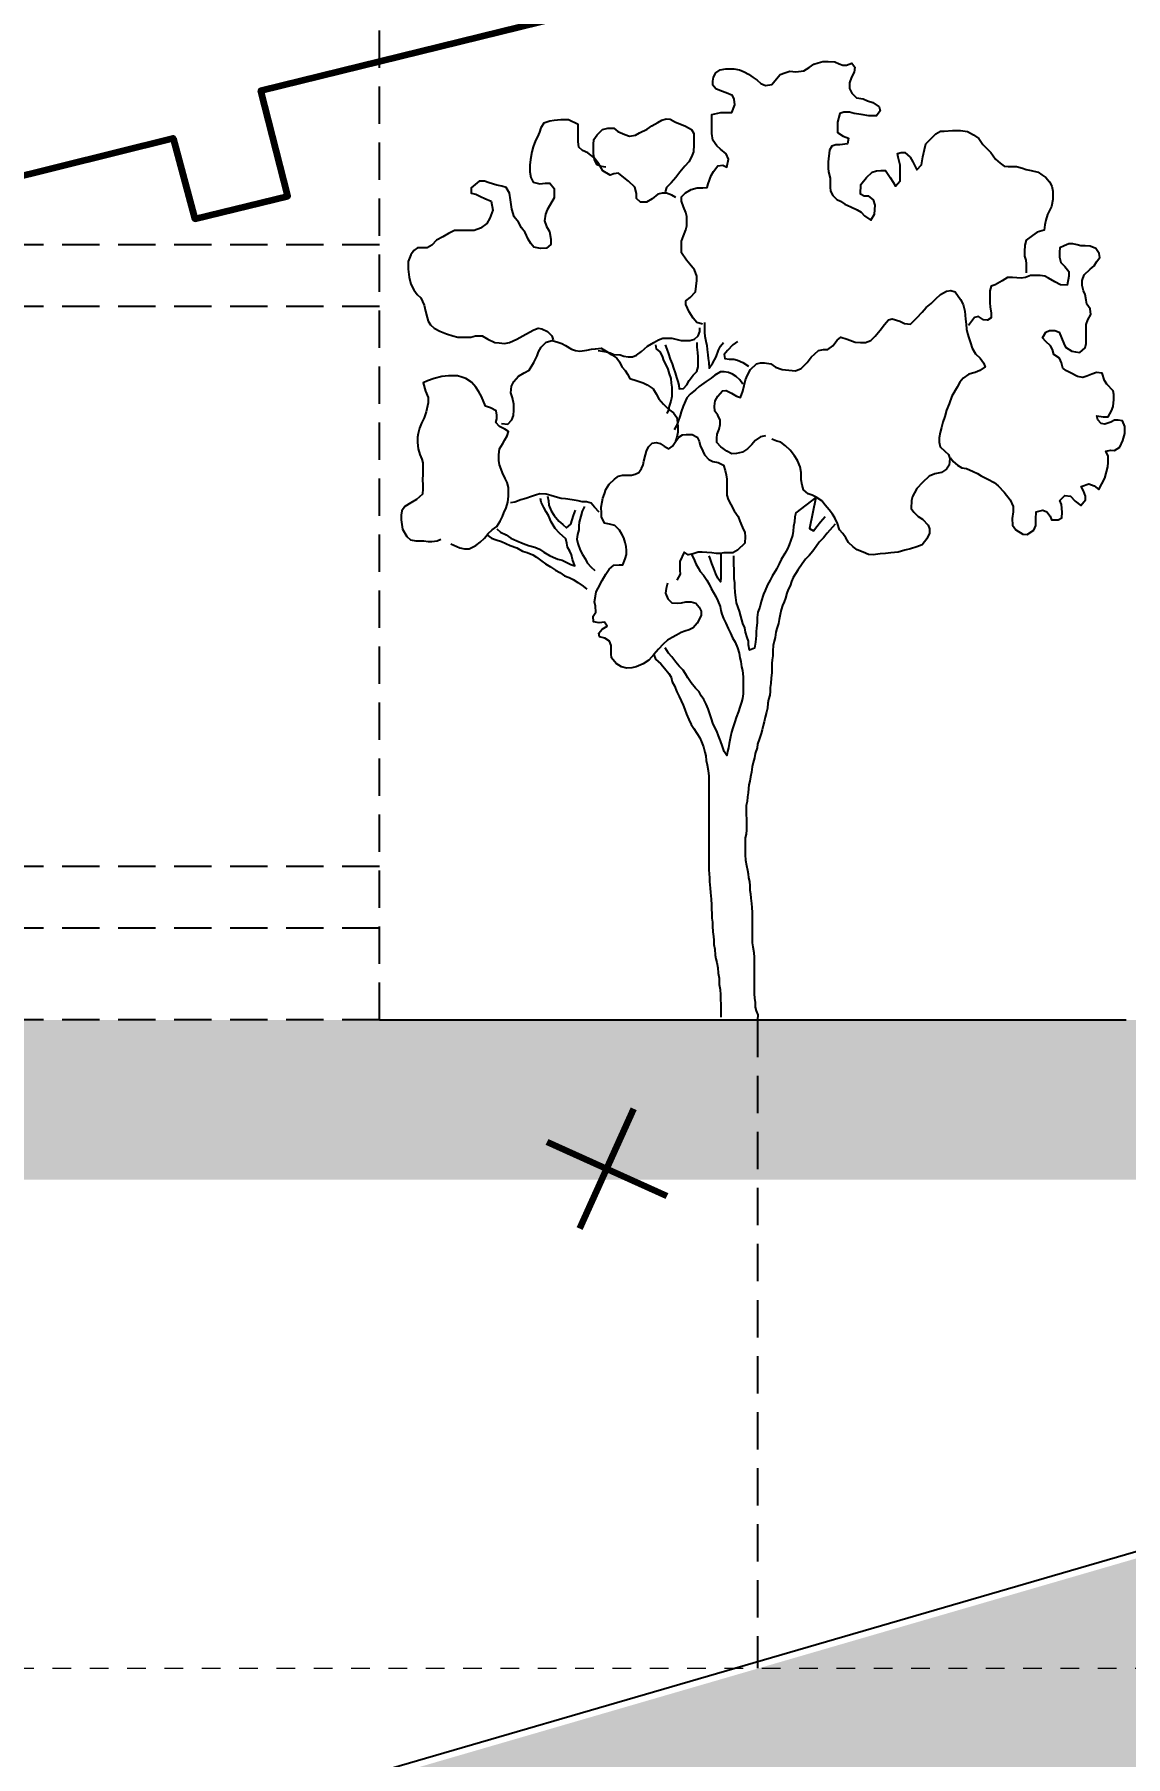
# Model space of a CAD drawing. Header units: metres. Extents: x -47 to 309, y -25 to 105.
# Drawn here: x 161.92 to 167.77, y 51.2 to 60.42 of the extents above; entities that cross this region are included whole.
import ezdxf

# ---------------------------------------------------------------- set-up
doc = ezdxf.new("R2010")
doc.units = ezdxf.units.M
doc.header["$PDMODE"] = 65
for name, pattern in [('AUSGEZOGEN', [0]), ('PUNKT2_S9', [0.001, 0, -0.001]), ('VERDECKT2_S2', [0.27, 0.2, -0.07])]:
    doc.linetypes.add(name, pattern=pattern)
for name, color, linetype, lineweight in [('XR$1$STANDARD_1', 7, 'AUSGEZOGEN', 25), ('XR$2$Allgemein01_1', 7, 'AUSGEZOGEN', 13), ('XR$2$STANDARD_1', 7, 'AUSGEZOGEN', 25), ('XR$2$Wand Holz tragend', 7, 'AUSGEZOGEN', 13)]:
    doc.layers.add(name, color=color, linetype=linetype, lineweight=lineweight)
doc.styles.add('ARIAL', font='arial.ttf')
doc.dimstyles.new('DIMSTYLE_3', dxfattribs={"dimtxt": 0.2, "dimasz": 0.3, "dimexe": 0, "dimexo": 1e-06, "dimgap": 0.1, "dimtad": 2, "dimdec": 1, "dimlfac": 100, "dimrnd": 0.5, "dimzin": 4, "dimdsep": 46, "dimtxsty": 'ARIAL', "dimblk1": 'ALL_ML_STRICH', "dimblk2": 'ALL_ML_STRICH', "dimsah": 1, "dimcen": 0, "dimse1": 1, "dimse2": 1, "dimclrd": 7, "dimclre": 7, "dimclrt": 7, "dimadec": 0, "dimazin": 0, "dimtfac": 1, "dimtdec": 0, "dimtix": 1, "dimtmove": 2, "dimatfit": 3, "dimfxl": 0, "dimtvp": 1.2, "dimtzin": 0, "dimlwd": 0, "dimlwe": 25, "dimarcsym": 0})
doc.dimstyles.new('DIMSTYLE_4', dxfattribs={"dimtxt": 0.2, "dimasz": 0.3, "dimexe": 0, "dimexo": 1e-06, "dimgap": 0.1, "dimtad": 0, "dimdec": 1, "dimlfac": 100, "dimrnd": 0.5, "dimzin": 4, "dimdsep": 46, "dimtxsty": 'ARIAL', "dimblk1": 'ALL_ML_STRICH', "dimblk2": 'ALL_ML_STRICH', "dimsah": 1, "dimcen": 0, "dimse1": 1, "dimse2": 1, "dimclrd": 7, "dimclre": 7, "dimclrt": 7, "dimadec": 0, "dimazin": 0, "dimtfac": 1, "dimtdec": 0, "dimtix": 1, "dimtmove": 2, "dimatfit": 3, "dimfxl": 0, "dimtvp": 1.2, "dimtzin": 0, "dimlwd": 0, "dimlwe": 25, "dimarcsym": 0})
doc.dimstyles.new('DIMSTYLE_5', dxfattribs={"dimtxt": 0.2, "dimasz": 0.3, "dimexe": 0, "dimexo": 1e-06, "dimgap": 0.1, "dimtad": 0, "dimrnd": 0.005, "dimzin": 4, "dimdsep": 46, "dimtxsty": 'ARIAL', "dimblk1": 'ALL_ML_STRICH', "dimblk2": 'ALL_ML_STRICH', "dimsah": 1, "dimcen": 0, "dimse1": 1, "dimse2": 1, "dimclrd": 7, "dimclre": 7, "dimclrt": 7, "dimadec": 0, "dimazin": 0, "dimtfac": 1, "dimtdec": 0, "dimtix": 1, "dimtmove": 2, "dimatfit": 3, "dimfxl": 0, "dimtzin": 0, "dimlwd": 0, "dimlwe": 25, "dimarcsym": 0})
doc.dimstyles.new('DIMSTYLE_6', dxfattribs={"dimtxt": 0.2, "dimasz": 0.3, "dimexe": 0, "dimexo": 1e-06, "dimgap": 0.1, "dimtad": 2, "dimdec": 1, "dimlfac": 100, "dimrnd": 0.5, "dimzin": 4, "dimdsep": 46, "dimtxsty": 'ARIAL', "dimblk1": 'ALL_ML_STRICH', "dimblk2": 'ALL_ML_STRICH', "dimsah": 1, "dimcen": 0, "dimse1": 1, "dimse2": 1, "dimclrd": 7, "dimclre": 7, "dimclrt": 7, "dimadec": 0, "dimazin": 0, "dimtfac": 1, "dimtdec": 0, "dimtix": 1, "dimtmove": 2, "dimatfit": 3, "dimfxl": 0, "dimtvp": 1.2, "dimtzin": 0, "dimlwd": 0, "dimlwe": 25, "dimarcsym": 0})
doc.dimstyles.new('DIMSTYLE_7', dxfattribs={"dimtxt": 0.2, "dimasz": 0.3, "dimexe": 0, "dimexo": 1e-06, "dimgap": 0.1, "dimtad": 0, "dimrnd": 0.005, "dimzin": 4, "dimdsep": 46, "dimtxsty": 'ARIAL', "dimblk1": 'ALL_ML_STRICH', "dimblk2": 'ALL_ML_STRICH', "dimsah": 1, "dimcen": 0, "dimse1": 1, "dimse2": 1, "dimclrd": 7, "dimclre": 7, "dimclrt": 7, "dimadec": 0, "dimazin": 0, "dimtfac": 1, "dimtdec": 0, "dimtix": 1, "dimtmove": 2, "dimatfit": 3, "dimfxl": 0, "dimtzin": 0, "dimlwd": 0, "dimlwe": 25, "dimarcsym": 0})

# ---------------------------------------------------------------- blocks, each defined once
blk = doc.blocks.new('ALL_ML_STRICH')
at = {"color": 0, "linetype": 'ByBlock', "lineweight": -2}
for p, q in [((0, -0.5), (0, 0.5)), ((-1, 0), (0.5, 0)), ((-0.3, -0.3), (0.3, 0.3))]:
    blk.add_line(p, q, dxfattribs=at)
blk = doc.blocks.new('*D17')
at = {"layer": 'DEFPOINTS', "color": 7, "linetype": 'AUSGEZOGEN', "lineweight": 25, "transparency": 33554687}
for p in [(163.7728, 55.6348), (172.7978, 55.1429), (174.8449, 55.1429)]:
    blk.add_point(p, dxfattribs=at)
at = {"layer": 'XR$2$STANDARD_1', "color": 7, "linetype": 'AUSGEZOGEN', "lineweight": -2, "transparency": 33554687}
blk.add_line((174.8449, 55.1429), (174.8449, 55.6348), dxfattribs=at)
at = {"layer": 'XR$2$STANDARD_1', "color": 7, "linetype": 'AUSGEZOGEN', "lineweight": 25, "transparency": 33554687, "xscale": 0.3, "yscale": 0.3, "zscale": 0.3}
for p, rotation in [((174.8449, 55.6348), 90), ((174.8449, 55.1429), 270)]:
    blk.add_blockref('ALL_ML_STRICH', p, dxfattribs=dict(at, rotation=rotation))
at = {"layer": 'XR$2$STANDARD_1', "color": 7, "linetype": 'AUSGEZOGEN', "lineweight": 25, "transparency": 33554687, "insert": (174.4915, 55.3811), "char_height": 0.2, "width": 0.666667, "attachment_point": 5, "rotation": 90, "style": 'ARIAL'}
blk.add_mtext('\\W0.83;\\A1;{\\A1;{49\\H0.132000;\\S^ ;}}', dxfattribs=at)
blk = doc.blocks.new('*D18')
at = {"layer": 'DEFPOINTS', "color": 7, "linetype": 'AUSGEZOGEN', "lineweight": 25, "transparency": 33554687}
for p in [(163.7728, 55.9648), (163.7728, 55.6348), (174.8449, 55.6348)]:
    blk.add_point(p, dxfattribs=at)
at = {"layer": 'XR$2$STANDARD_1', "color": 7, "linetype": 'AUSGEZOGEN', "lineweight": -2, "transparency": 33554687}
blk.add_line((174.8449, 55.6348), (174.8449, 55.9648), dxfattribs=at)
at = {"layer": 'XR$2$STANDARD_1', "color": 7, "linetype": 'AUSGEZOGEN', "lineweight": 25, "transparency": 33554687, "xscale": 0.3, "yscale": 0.3, "zscale": 0.3}
for p, rotation in [((174.8449, 55.9648), 90), ((174.8449, 55.6348), 270)]:
    blk.add_blockref('ALL_ML_STRICH', p, dxfattribs=dict(at, rotation=rotation))
at = {"layer": 'XR$2$STANDARD_1', "color": 7, "linetype": 'AUSGEZOGEN', "lineweight": 25, "transparency": 33554687, "insert": (175.1993, 55.7923), "char_height": 0.2, "width": 0.666667, "attachment_point": 5, "rotation": 90, "style": 'ARIAL'}
blk.add_mtext('\\W0.83;\\A1;{\\A1;{33\\H0.132000;\\S^ ;}}', dxfattribs=at)
blk = doc.blocks.new('*D19')
at = {"layer": 'DEFPOINTS', "color": 7, "linetype": 'AUSGEZOGEN', "lineweight": 25, "transparency": 33554687}
for p in [(163.7728, 58.9648), (163.7728, 55.9648), (174.8449, 55.9648)]:
    blk.add_point(p, dxfattribs=at)
at = {"layer": 'XR$2$STANDARD_1', "color": 7, "linetype": 'AUSGEZOGEN', "lineweight": -2, "transparency": 33554687}
for p, q in [((174.8449, 57.7605), (174.8449, 58.9648)), ((174.8449, 55.9648), (174.8449, 57.1938))]:
    blk.add_line(p, q, dxfattribs=at)
at = {"layer": 'XR$2$STANDARD_1', "color": 7, "linetype": 'AUSGEZOGEN', "lineweight": 25, "transparency": 33554687, "xscale": 0.3, "yscale": 0.3, "zscale": 0.3}
for p, rotation in [((174.8449, 58.9648), 90), ((174.8449, 55.9648), 270)]:
    blk.add_blockref('ALL_ML_STRICH', p, dxfattribs=dict(at, rotation=rotation))
at = {"layer": 'XR$2$STANDARD_1', "color": 7, "linetype": 'AUSGEZOGEN', "lineweight": 25, "transparency": 33554687, "insert": (174.8449, 57.4771), "char_height": 0.2, "width": 0.666667, "attachment_point": 5, "rotation": 90, "style": 'ARIAL'}
blk.add_mtext('\\W0.83;\\A1;{\\A1;{3.00\\H0.132000;\\S^ ;}}', dxfattribs=at)
blk = doc.blocks.new('*D20')
at = {"layer": 'DEFPOINTS', "color": 7, "linetype": 'AUSGEZOGEN', "lineweight": 25, "transparency": 33554687}
for p in [(163.7728, 59.2948), (163.7728, 58.9648), (174.8449, 58.9648)]:
    blk.add_point(p, dxfattribs=at)
at = {"layer": 'XR$2$STANDARD_1', "color": 7, "linetype": 'AUSGEZOGEN', "lineweight": -2, "transparency": 33554687}
blk.add_line((174.8449, 58.9648), (174.8449, 59.2948), dxfattribs=at)
at = {"layer": 'XR$2$STANDARD_1', "color": 7, "linetype": 'AUSGEZOGEN', "lineweight": 25, "transparency": 33554687, "xscale": 0.3, "yscale": 0.3, "zscale": 0.3}
for p, rotation in [((174.8449, 59.2948), 90), ((174.8449, 58.9648), 270)]:
    blk.add_blockref('ALL_ML_STRICH', p, dxfattribs=dict(at, rotation=rotation))
at = {"layer": 'XR$2$STANDARD_1', "color": 7, "linetype": 'AUSGEZOGEN', "lineweight": 25, "transparency": 33554687, "insert": (174.4914, 59.1223), "char_height": 0.2, "width": 0.666667, "attachment_point": 5, "rotation": 90, "style": 'ARIAL'}
blk.add_mtext('\\W0.83;\\A1;{\\A1;{33\\H0.132000;\\S^ ;}}', dxfattribs=at)
blk = doc.blocks.new('*D21')
at = {"layer": 'DEFPOINTS', "color": 7, "linetype": 'AUSGEZOGEN', "lineweight": 25, "transparency": 33554687}
for p in [(163.7728, 61.7948), (163.7728, 59.2948), (174.8449, 59.2948)]:
    blk.add_point(p, dxfattribs=at)
at = {"layer": 'XR$2$STANDARD_1', "color": 7, "linetype": 'AUSGEZOGEN', "lineweight": -2, "transparency": 33554687}
for p, q in [((174.8449, 60.8405), (174.8449, 61.7948)), ((174.8449, 59.2948), (174.8449, 60.2738))]:
    blk.add_line(p, q, dxfattribs=at)
at = {"layer": 'XR$2$STANDARD_1', "color": 7, "linetype": 'AUSGEZOGEN', "lineweight": 25, "transparency": 33554687, "xscale": 0.3, "yscale": 0.3, "zscale": 0.3}
for p, rotation in [((174.8449, 61.7948), 90), ((174.8449, 59.2948), 270)]:
    blk.add_blockref('ALL_ML_STRICH', p, dxfattribs=dict(at, rotation=rotation))
at = {"layer": 'XR$2$STANDARD_1', "color": 7, "linetype": 'AUSGEZOGEN', "lineweight": 25, "transparency": 33554687, "insert": (174.8449, 60.5571), "char_height": 0.2, "width": 0.666667, "attachment_point": 5, "rotation": 90, "style": 'ARIAL'}
blk.add_mtext('\\W0.83;\\A1;{\\A1;{2.50\\H0.132000;\\S^ ;}}', dxfattribs=at)
blk = doc.blocks.new('*D25')
at = {"layer": 'DEFPOINTS', "color": 7, "linetype": 'AUSGEZOGEN', "lineweight": 25, "transparency": 33554687}
for p in [(172.7978, 63.0737), (163.7728, 55.1429), (177.646, 55.1429)]:
    blk.add_point(p, dxfattribs=at)
at = {"layer": 'XR$2$STANDARD_1', "color": 7, "linetype": 'AUSGEZOGEN', "lineweight": -2, "transparency": 33554687}
for p, q in [((177.646, 59.4037), (177.646, 63.0737)), ((177.646, 55.1429), (177.646, 58.837))]:
    blk.add_line(p, q, dxfattribs=at)
at = {"layer": 'XR$2$STANDARD_1', "color": 7, "linetype": 'AUSGEZOGEN', "lineweight": 25, "transparency": 33554687, "xscale": 0.3, "yscale": 0.3, "zscale": 0.3}
for p, rotation in [((177.646, 63.0737), 90), ((177.646, 55.1429), 270)]:
    blk.add_blockref('ALL_ML_STRICH', p, dxfattribs=dict(at, rotation=rotation))
at = {"layer": 'XR$2$STANDARD_1', "color": 7, "linetype": 'AUSGEZOGEN', "lineweight": 25, "transparency": 33554687, "insert": (177.646, 59.1204), "char_height": 0.2, "width": 0.666667, "attachment_point": 5, "rotation": 90, "style": 'ARIAL'}
blk.add_mtext('\\W0.83;\\A1;{\\A1;{7.93\\H0.132000;\\S^ ;}}', dxfattribs=at)

msp = doc.modelspace()

# ---------------------------------------------------------------- hatches: boundary and pattern name
at = {"layer": 'XR$2$STANDARD_1', "linetype": 'AUSGEZOGEN', "lineweight": 25, "transparency": 33554687}
h = msp.add_hatch(color=254, dxfattribs=at)
h.paths.add_polyline_path([(148.2855, 46.3853), (148.2597, 46.2738), (148.2029, 46.1845), (148.1225, 46.0977), (148.0309, 46.0405), (147.9183, 46.0094), (147.8649, 46.0057), (147.9839, 43.4485), (160.8975, 47.2285), (161.0286, 47.5182), (161.3658, 47.3656), (177.4506, 52.0739), (177.4528, 54.7689), (177.377, 54.8391), (177.3368, 54.8918), (177.315, 54.8836), (177.269, 55.0057), (148.2692, 46.5689), (148.2878, 46.4993)])
h.paths.add_polyline_path([(176.3454, 52.505), (176.17, 52.9705), (176.6354, 53.1459), (176.8108, 52.6805)], flags=16)
h.paths.add_polyline_path([(174.3383, 51.3188), (174.0115, 51.1956), (173.8883, 51.5224), (174.2151, 51.6456)], flags=16)
at = {"layer": 'XR$2$Wand Holz tragend', "linetype": 'AUSGEZOGEN', "lineweight": 35, "transparency": 33554687}
msp.add_hatch(color=51, dxfattribs=at).paths.add_polyline_path([(172.7978, 55.1429), (158.8041, 55.1429), (158.8041, 54.2877), (172.7978, 54.2877)])

# ---------------------------------------------------------------- linework, layer by layer
at = {"layer": 'XR$1$STANDARD_1', "color": 62, "linetype": 'AUSGEZOGEN', "lineweight": 140, "transparency": 33554687}
for p, q in [((164.846, 54.0253), (165.136, 54.6662)), ((164.6706, 54.4907), (165.3114, 54.2007))]:
    msp.add_line(p, q, dxfattribs=at)
at = {"layer": 'XR$1$STANDARD_1', "color": 7, "linetype": 'AUSGEZOGEN', "lineweight": 140, "transparency": 33554687}
msp.add_lwpolyline([(155.9926, 62.7219), (156.2713, 62.7026), (156.5549, 62.7303), (156.8273, 62.7877), (158.008, 58.1547), (158.4921, 58.2806), (158.355, 58.7944), (162.6674, 59.8656), (162.7846, 59.4347), (163.2823, 59.5545), (163.1365, 60.1215), (172.6379, 62.4585), (172.7364, 62.0772), (173.0781, 62.1608), (170.6638, 71.2372), (170.2094, 71.1225), (170.3776, 70.496), (159.2085, 67.7227), (157.5219, 74.1782), (157.5219, 74.1782), (157.1009, 74.0647), (157.2318, 73.5373), (146.0666, 70.6637)], dxfattribs=at)
at = {"layer": 'XR$1$STANDARD_1', "color": 7, "linetype": 'AUSGEZOGEN', "lineweight": -3, "transparency": 33554687}
msp.add_lwpolyline([(177.9095, 19.2747), (177.4101, 41.7849), (177.643, 55.1502), (147.7802, 46.4623)], dxfattribs=at)
at = {"layer": 'XR$2$Allgemein01_1', "color": 1, "linetype": 'VERDECKT2_S2', "lineweight": 25, "transparency": 33554687}
msp.add_line((163.7728, 55.1429), (163.7728, 65.6086), dxfattribs=at)
at = {"layer": 'XR$2$Allgemein01_1', "color": 7, "linetype": 'VERDECKT2_S2', "lineweight": 25, "transparency": 33554687}
for p, q in [((163.7728, 59.2948), (158.7978, 59.2948)), ((163.7728, 58.9648), (158.7978, 58.9648)), ((163.7728, 55.9648), (158.7978, 55.9648)), ((163.7728, 55.6348), (158.7978, 55.6348)), ((163.7728, 55.1429), (158.7978, 55.1429)), ((165.7978, 55.1429), (165.7978, 51.6715))]:
    msp.add_line(p, q, dxfattribs=at)
at = {"layer": 'XR$2$Allgemein01_1', "color": 254, "linetype": 'AUSGEZOGEN', "lineweight": 25, "transparency": 33554687}
msp.add_line((163.7728, 55.1429), (167.7728, 55.1429), dxfattribs=at)
at = {"layer": 'XR$2$Allgemein01_1', "color": 7, "linetype": 'PUNKT2_S9', "lineweight": 13, "transparency": 33554687}
msp.add_line((157.2211, 51.6715), (173.2103, 51.6715), dxfattribs=at)
at = {"layer": 'XR$2$STANDARD_1', "color": 7, "linetype": 'AUSGEZOGEN', "lineweight": 25, "transparency": 33554687}
for points in [[(165.5032, 58.8705), (165.4727, 58.8781), (165.4524, 58.901), (165.4321, 58.9365), (165.4143, 58.9747), (165.4143, 58.995), (165.4372, 59.0127), (165.4651, 59.0432), (165.4727, 59.1042), (165.4727, 59.127), (165.46, 59.16), (165.4346, 59.1905), (165.4169, 59.2133), (165.3914, 59.2515), (165.3914, 59.2819), (165.3914, 59.3149), (165.4016, 59.3428), (165.4143, 59.3758), (165.4194, 59.3962), (165.4194, 59.4267), (165.4194, 59.447), (165.4143, 59.4673), (165.4016, 59.4977), (165.3914, 59.5282), (165.3914, 59.5511), (165.4118, 59.5739), (165.4422, 59.5917), (165.4752, 59.5993), (165.5057, 59.5993), (165.5286, 59.6019), (165.5336, 59.6222), (165.5489, 59.6653), (165.5616, 59.6882), (165.5844, 59.7187), (165.6124, 59.7212), (165.6327, 59.7111), (165.6429, 59.7542), (165.6301, 59.7821), (165.5997, 59.8075), (165.5794, 59.8253), (165.5591, 59.8558), (165.5539, 59.8913), (165.5539, 59.937), (165.5539, 59.9675), (165.5539, 59.9929), (165.6022, 60.0031), (165.6301, 60.0031), (165.6606, 60.0031), (165.6759, 60.0437), (165.6733, 60.0741), (165.6632, 60.0944), (165.6301, 60.1097), (165.6047, 60.1173), (165.5743, 60.13), (165.5591, 60.1504), (165.5591, 60.1707), (165.5616, 60.1935), (165.5743, 60.2164), (165.5971, 60.2316), (165.6276, 60.2367), (165.6708, 60.2367), (165.7012, 60.2316), (165.7267, 60.2214), (165.7495, 60.2087), (165.7749, 60.191), (165.7952, 60.1758), (165.8155, 60.158), (165.8409, 60.1478), (165.8739, 60.1529), (165.8993, 60.1834), (165.9196, 60.2062), (165.945, 60.2164), (165.9704, 60.224), (166.0034, 60.2214), (166.0466, 60.2265), (166.0745, 60.2443), (166.0999, 60.262), (166.1228, 60.2696), (166.1481, 60.2773), (166.1761, 60.2773), (166.2116, 60.2747), (166.2345, 60.2646), (166.2548, 60.257), (166.2751, 60.257), (166.303, 60.2671), (166.3183, 60.2468), (166.3158, 60.2189), (166.3005, 60.1935), (166.2903, 60.1631), (166.2903, 60.1325), (166.303, 60.1071), (166.3285, 60.0818), (166.364, 60.0767), (166.3869, 60.0665), (166.4148, 60.0564), (166.4503, 60.0335), (166.4554, 60.0132), (166.4351, 59.9853), (166.3945, 59.9853), (166.3538, 59.9929), (166.3158, 59.998), (166.2903, 60.0056), (166.2599, 60.0056), (166.2396, 59.998), (166.2269, 59.9522), (166.2269, 59.9167), (166.2269, 59.8964), (166.2574, 59.8761), (166.2853, 59.866), (166.2802, 59.8354), (166.2396, 59.8303), (166.2167, 59.8303), (166.1964, 59.8227), (166.1837, 59.8024), (166.1761, 59.739), (166.1761, 59.706), (166.1786, 59.6856), (166.1863, 59.6526), (166.1863, 59.6247), (166.1863, 59.6044), (166.1888, 59.5816), (166.2015, 59.5587), (166.2218, 59.5383), (166.2421, 59.5282), (166.265, 59.5129), (166.298, 59.4977), (166.331, 59.4825), (166.3538, 59.4698), (166.3716, 59.4495), (166.4046, 59.4267), (166.4249, 59.4597), (166.4275, 59.5079), (166.4199, 59.5358), (166.3945, 59.5562), (166.3691, 59.5562), (166.3488, 59.5663), (166.3513, 59.6171), (166.3818, 59.6551), (166.4122, 59.6831), (166.4351, 59.6907), (166.458, 59.6933), (166.4834, 59.6933), (166.5087, 59.6551), (166.524, 59.6298), (166.5367, 59.6095), (166.5621, 59.6374), (166.5621, 59.6678), (166.5621, 59.7212), (166.5519, 59.7644), (166.5468, 59.7847), (166.5671, 59.7897), (166.5874, 59.7897), (166.6154, 59.7644), (166.6306, 59.739), (166.6408, 59.7187), (166.6509, 59.6958), (166.6763, 59.7238), (166.684, 59.7669), (166.6916, 59.805), (166.6992, 59.8354), (166.7525, 59.8888), (166.7779, 59.904), (166.7982, 59.904), (166.8414, 59.9066), (166.8845, 59.9066), (166.9227, 59.9015), (166.9556, 59.8837), (166.9836, 59.8634), (167.0039, 59.8329), (167.0267, 59.81), (167.047, 59.7897), (167.0725, 59.7542), (167.0978, 59.7314), (167.1181, 59.7162), (167.141, 59.7136), (167.1613, 59.7136), (167.1842, 59.7136), (167.2172, 59.706), (167.2375, 59.6984), (167.2629, 59.6933), (167.301, 59.6831), (167.3213, 59.6704), (167.3416, 59.6551), (167.362, 59.6323), (167.3746, 59.6095), (167.3797, 59.5816), (167.3797, 59.5383), (167.3721, 59.5003), (167.3518, 59.4571), (167.3416, 59.4267), (167.3365, 59.4013), (167.334, 59.3733), (167.2959, 59.3631), (167.2705, 59.3454), (167.2375, 59.32), (167.2299, 59.2921), (167.2274, 59.2591), (167.2274, 59.2336), (167.235, 59.2133), (167.2375, 59.193), (167.2375, 59.1676), (167.2375, 59.1448)], [(165.361, 59.5486), (165.3382, 59.5613), (165.3102, 59.5714), (165.2874, 59.5714), (165.2645, 59.5663), (165.234, 59.5409), (165.2036, 59.5231), (165.1705, 59.5231), (165.1502, 59.5435), (165.1502, 59.5689), (165.1401, 59.6044), (165.107, 59.6348), (165.0817, 59.6551), (165.0537, 59.678), (165.0283, 59.6754), (165.008, 59.6678), (164.97, 59.6907), (164.9471, 59.7288), (164.9217, 59.7618), (164.8887, 59.7872), (164.8607, 59.7999), (164.8404, 59.8177), (164.8379, 59.8482), (164.8379, 59.8888), (164.8379, 59.9116), (164.8379, 59.9396), (164.7846, 59.9649), (164.744, 59.9649), (164.7084, 59.9599), (164.6855, 59.9573), (164.6525, 59.9472), (164.6373, 59.9218), (164.6297, 59.899), (164.6195, 59.8736), (164.6094, 59.8533), (164.5967, 59.8202), (164.5891, 59.7923), (164.5814, 59.7517), (164.5789, 59.7212), (164.5789, 59.6856), (164.584, 59.6551), (164.5967, 59.6298), (164.6322, 59.6222), (164.6602, 59.6247), (164.6855, 59.6247), (164.7084, 59.5968), (164.7084, 59.5739), (164.7084, 59.546), (164.6881, 59.5129), (164.6703, 59.4825), (164.6627, 59.4597), (164.6576, 59.4241), (164.6678, 59.3937), (164.683, 59.3657), (164.6906, 59.3251), (164.6906, 59.2971), (164.6678, 59.2768), (164.6347, 59.2743), (164.5992, 59.2819), (164.584, 59.3022), (164.5687, 59.3251), (164.5535, 59.3606), (164.5332, 59.386), (164.518, 59.4165), (164.4951, 59.4444), (164.4824, 59.485), (164.4748, 59.5358), (164.4697, 59.5714), (164.4519, 59.6019), (164.429, 59.6095), (164.4011, 59.6145), (164.3605, 59.6272), (164.3351, 59.6348), (164.3072, 59.6348), (164.264, 59.5993), (164.264, 59.5714), (164.2894, 59.5663), (164.3148, 59.5536), (164.3376, 59.5435), (164.3707, 59.5282), (164.3808, 59.48), (164.3631, 59.4368), (164.3478, 59.4089), (164.3148, 59.3834), (164.2792, 59.3707), (164.2437, 59.3707), (164.2081, 59.3707), (164.1751, 59.3707), (164.1422, 59.3555), (164.1117, 59.3378), (164.0787, 59.32), (164.0532, 59.2921), (164.0279, 59.2794), (164.0076, 59.2794), (163.9771, 59.2794), (163.9568, 59.2642), (163.9415, 59.2413), (163.9263, 59.2057), (163.9263, 59.1651), (163.9314, 59.122), (163.9415, 59.0838), (163.9568, 59.0533), (163.9745, 59.028), (163.9949, 59.0102), (164.0126, 58.9721), (164.0202, 58.9391), (164.0279, 58.9061), (164.0329, 58.8858), (164.0456, 58.8655), (164.066, 58.8477), (164.0964, 58.8325), (164.132, 58.8172), (164.165, 58.8071), (164.1929, 58.7995), (164.2336, 58.7995), (164.2615, 58.7995), (164.2869, 58.8071), (164.3224, 58.8071), (164.3529, 58.7893), (164.391, 58.7715), (164.4138, 58.7689), (164.4418, 58.7664), (164.4697, 58.7715), (164.5078, 58.7893), (164.5408, 58.8071), (164.5763, 58.8274), (164.5992, 58.8401), (164.6221, 58.8477), (164.6424, 58.8452), (164.6729, 58.8299), (164.6957, 58.8071), (164.7033, 58.7867)], [(164.9852, 59.7111), (164.9598, 59.7136), (164.9395, 59.7238), (164.9242, 59.7491), (164.9192, 59.7847), (164.9192, 59.8126), (164.9192, 59.8329), (164.9217, 59.8584), (164.9395, 59.8837), (164.9674, 59.9116), (164.9953, 59.9193), (165.0283, 59.9193), (165.0487, 59.9015), (165.0867, 59.8863), (165.1122, 59.8761), (165.1451, 59.8812), (165.1654, 59.8939), (165.2061, 59.9142), (165.2315, 59.9319), (165.2645, 59.9497), (165.2848, 59.9624), (165.3077, 59.97), (165.3305, 59.9675), (165.3585, 59.9522), (165.3914, 59.9396), (165.4118, 59.9294), (165.4448, 59.9116), (165.4575, 59.8913), (165.4575, 59.866), (165.4575, 59.8303), (165.4549, 59.7923), (165.4448, 59.7669), (165.4296, 59.739), (165.4092, 59.7162), (165.3813, 59.6831), (165.361, 59.6551), (165.3356, 59.6272), (165.3102, 59.6019), (165.3026, 59.579)], [(166.8312, 58.1544), (166.8465, 58.1341), (166.8693, 58.1138), (166.8922, 58.1011), (166.9176, 58.0961), (166.9531, 58.0808), (166.9759, 58.0707), (166.9963, 58.058), (167.0318, 58.0402), (167.0649, 58.0224), (167.0877, 58.0046), (167.1181, 57.9691), (167.1512, 57.9285), (167.1664, 57.8929), (167.1664, 57.865), (167.1613, 57.8294), (167.1639, 57.7939), (167.1816, 57.7685), (167.2197, 57.7456), (167.2426, 57.7431), (167.2781, 57.766), (167.2883, 57.7914), (167.2883, 57.8244), (167.2909, 57.865), (167.3264, 57.8726), (167.3467, 57.865), (167.3645, 57.8421), (167.3721, 57.8218), (167.4076, 57.8218), (167.4279, 57.832), (167.4305, 57.8624), (167.4254, 57.9031), (167.4178, 57.926), (167.4432, 57.9513), (167.4737, 57.9488), (167.499, 57.9209), (167.5295, 57.898), (167.5549, 57.9285), (167.5549, 57.9488), (167.5448, 57.9767), (167.5321, 57.9995), (167.5727, 58.0148), (167.6006, 58.0046), (167.626, 57.9843), (167.659, 58.0453), (167.6743, 58.1062), (167.6768, 58.1291), (167.6768, 58.1621), (167.6641, 58.19), (167.6895, 58.1951), (167.7098, 58.1925), (167.7378, 58.2104), (167.7555, 58.2459), (167.7657, 58.284), (167.7657, 58.322), (167.753, 58.3526), (167.7302, 58.3551), (167.7098, 58.3551), (167.6895, 58.3449), (167.659, 58.3347), (167.6387, 58.3372), (167.6209, 58.3576), (167.6159, 58.3779), (167.6489, 58.3729), (167.6768, 58.3729), (167.6946, 58.4059), (167.7022, 58.4287), (167.7073, 58.4668), (167.7073, 58.4922), (167.7022, 58.5125), (167.6692, 58.5481), (167.6565, 58.5684), (167.6438, 58.6064), (167.6133, 58.6115), (167.5879, 58.6014), (167.5625, 58.5912), (167.5397, 58.5836), (167.5118, 58.5887), (167.4737, 58.609), (167.4534, 58.6191), (167.4331, 58.6343), (167.4254, 58.6624), (167.4152, 58.6877), (167.3848, 58.708), (167.3772, 58.7334), (167.367, 58.7537), (167.3416, 58.7765), (167.3238, 58.7969), (167.3416, 58.8274), (167.362, 58.835), (167.3899, 58.835), (167.4127, 58.8274), (167.4254, 58.7969), (167.4381, 58.7664), (167.4483, 58.7461), (167.4813, 58.7258), (167.5016, 58.7207), (167.5245, 58.7182), (167.5524, 58.7436), (167.5574, 58.7664), (167.5574, 58.7944), (167.5574, 58.8198), (167.5574, 58.8477), (167.5574, 58.868), (167.5676, 58.8934), (167.5829, 58.9213), (167.5803, 58.9518), (167.5625, 58.9772), (167.5574, 58.9975), (167.5524, 59.028), (167.5448, 59.0483), (167.5371, 59.0762), (167.5371, 59.1042), (167.5473, 59.1346), (167.5803, 59.1651), (167.6006, 59.1829), (167.6133, 59.2032), (167.6311, 59.226), (167.6285, 59.2489), (167.6108, 59.2743), (167.5803, 59.287), (167.5524, 59.2895), (167.5295, 59.2895), (167.5092, 59.2946), (167.4863, 59.2997), (167.466, 59.2997), (167.4407, 59.2895), (167.4178, 59.2794), (167.4152, 59.2565), (167.4152, 59.2285), (167.4229, 59.2006), (167.4432, 59.1778), (167.466, 59.1524), (167.466, 59.127), (167.4559, 59.0787), (167.4203, 59.0813), (167.3899, 59.0966), (167.3569, 59.1169), (167.3365, 59.127), (167.3112, 59.1296), (167.2807, 59.1296), (167.2603, 59.1296), (167.2324, 59.1194), (167.2096, 59.1169), (167.1639, 59.1194), (167.136, 59.1194), (167.108, 59.1017), (167.0699, 59.0813), (167.0496, 59.0736), (167.042, 59.0483), (167.042, 59.0102), (167.042, 58.9848), (167.0445, 58.962), (167.0496, 58.9289), (167.0496, 58.9035), (167.0293, 58.8908), (167.009, 58.8934), (166.9811, 58.9111), (166.9607, 58.9061), (166.9277, 58.8629)], [(165.8409, 58.2713), (165.813, 58.2662), (165.7851, 58.2459), (165.7673, 58.2256), (165.7444, 58.2028), (165.7165, 58.1849), (165.686, 58.1773), (165.6606, 58.1747), (165.6327, 58.19), (165.6022, 58.2129), (165.5794, 58.2357), (165.5794, 58.2586), (165.5819, 58.2814), (165.5921, 58.3068), (165.5971, 58.3322), (165.5971, 58.3551), (165.5844, 58.383), (165.5692, 58.4033), (165.5667, 58.4312), (165.5718, 58.4591), (165.5844, 58.4845), (165.6098, 58.5125), (165.6301, 58.5151), (165.6581, 58.4998), (165.686, 58.4845), (165.7063, 58.4769), (165.719, 58.51), (165.7267, 58.5405), (165.7343, 58.5709), (165.7444, 58.5963), (165.7596, 58.6267), (165.7927, 58.6573), (165.813, 58.6624), (165.8358, 58.6624), (165.8689, 58.6573), (165.8942, 58.6394), (165.9298, 58.6267), (166.0009, 58.6191), (166.0314, 58.6318), (166.0644, 58.6649), (166.0847, 58.6928), (166.105, 58.7106), (166.1253, 58.7283), (166.1507, 58.7334), (166.1736, 58.7334), (166.2015, 58.7537), (166.2243, 58.7842), (166.2447, 58.7995), (166.2777, 58.7893), (166.3208, 58.774), (166.3488, 58.7715), (166.3767, 58.7715), (166.4046, 58.7816), (166.4275, 58.8046), (166.4554, 58.8375), (166.4783, 58.868), (166.4986, 58.8934), (166.5189, 58.8984), (166.5595, 58.8858), (166.5849, 58.8731), (166.6179, 58.8705), (166.6509, 58.9035), (166.6789, 58.934), (166.7017, 58.9595), (166.7271, 58.9798), (166.7525, 59.0051), (166.7779, 59.028), (166.8109, 59.0457), (166.8338, 59.0508), (166.8566, 59.0432), (166.8845, 59.0026), (166.8998, 58.9747), (166.9074, 58.9391), (166.91, 58.9188), (166.9125, 58.8959), (166.915, 58.8705), (166.9176, 58.8426), (166.9227, 58.8198), (166.9303, 58.7969), (166.9379, 58.7689), (166.948, 58.741), (166.9658, 58.7106), (166.9912, 58.6877), (167.009, 58.6624), (167.0166, 58.642), (166.9887, 58.6217), (166.9633, 58.6115), (166.9303, 58.6014), (166.8998, 58.5811), (166.882, 58.5582), (166.8668, 58.5328), (166.8389, 58.4845), (166.8236, 58.4439), (166.8109, 58.4084), (166.8007, 58.3754), (166.7906, 58.3449), (166.783, 58.3169), (166.7754, 58.289), (166.7703, 58.2611), (166.7703, 58.2383), (166.7754, 58.2129), (166.8007, 58.19), (166.821, 58.1722), (166.8287, 58.1494), (166.8236, 58.1138), (166.8109, 58.0935), (166.783, 58.0758), (166.7474, 58.0682), (166.717, 58.0555), (166.6814, 58.0224), (166.6509, 57.9894), (166.6382, 57.9666), (166.6281, 57.9463), (166.623, 57.926), (166.6205, 57.8827), (166.6357, 57.8624), (166.6585, 57.8396), (166.6814, 57.8244), (166.7119, 57.7939), (166.7195, 57.7736), (166.7195, 57.7508), (166.7043, 57.7202), (166.6789, 57.6872), (166.6509, 57.6771), (166.6179, 57.6669), (166.5874, 57.6593), (166.5519, 57.6492), (166.5316, 57.6466), (166.5113, 57.6441), (166.4834, 57.6415), (166.4554, 57.639), (166.4173, 57.6339), (166.3919, 57.6365), (166.364, 57.6492), (166.331, 57.6618), (166.3107, 57.6771), (166.2853, 57.6999), (166.27, 57.7253), (166.2548, 57.7482), (166.2371, 57.7685), (166.2269, 57.8015), (166.2116, 57.832), (166.1989, 57.8523), (166.1812, 57.8751), (166.1609, 57.9006), (166.1431, 57.9234), (166.1126, 57.9437), (166.0898, 57.9539), (166.0694, 57.9615), (166.044, 57.9818), (166.0364, 58.0072), (166.0314, 58.0351), (166.0314, 58.0555), (166.0314, 58.0758), (166.0263, 58.1062), (166.0111, 58.1392), (165.9958, 58.1646), (165.9729, 58.1951), (165.9476, 58.218), (165.9221, 58.2383), (165.9018, 58.2434), (165.8739, 58.2535)], [(164.9445, 58.7283), (164.9674, 58.7258), (164.9877, 58.7207), (165.008, 58.7156), (165.0283, 58.708), (165.0614, 58.7055), (165.0817, 58.6979), (165.1045, 58.6953), (165.1274, 58.6953), (165.1502, 58.703), (165.1756, 58.7233), (165.2086, 58.7512), (165.2416, 58.7715), (165.2671, 58.7867), (165.2899, 58.7944), (165.3127, 58.7944), (165.3382, 58.7944), (165.361, 58.7893), (165.3889, 58.7816), (165.4092, 58.7816), (165.4346, 58.7816), (165.46, 58.7893), (165.4803, 58.8071), (165.488, 58.8299), (165.488, 58.8502)], [(165.5133, 58.8781), (165.5133, 58.8553), (165.5133, 58.8249), (165.5159, 58.8046), (165.521, 58.7791), (165.526, 58.7562), (165.5286, 58.7334), (165.5311, 58.7055), (165.5336, 58.6852), (165.5362, 58.6649), (165.5387, 58.6343), (165.5591, 58.6624), (165.5768, 58.6953), (165.5895, 58.7309), (165.5997, 58.7512), (165.6149, 58.7715)], [(164.4265, 58.3372), (164.4595, 58.3347), (164.4824, 58.3576), (164.49, 58.3805), (164.4925, 58.4084), (164.4925, 58.4414), (164.4849, 58.4744), (164.4773, 58.5024), (164.4799, 58.5379), (164.4925, 58.5633), (164.518, 58.5912), (164.5484, 58.609), (164.5738, 58.6242), (164.5992, 58.6649), (164.617, 58.7004), (164.6246, 58.7207), (164.6398, 58.7461), (164.6652, 58.774), (164.6982, 58.7816), (164.7287, 58.774), (164.749, 58.7664), (164.7693, 58.7562), (164.8023, 58.7359), (164.8227, 58.7283), (164.8455, 58.7258), (164.8836, 58.7309), (164.909, 58.7359), (164.9293, 58.7385), (164.9598, 58.741), (164.9877, 58.7258), (165.0182, 58.7055), (165.0436, 58.6877), (165.0588, 58.6674), (165.0715, 58.642), (165.0893, 58.6217), (165.102, 58.6014), (165.1147, 58.5785), (165.1528, 58.5658), (165.1858, 58.5557), (165.2061, 58.5455), (165.2391, 58.5227), (165.2543, 58.4973), (165.2696, 58.4693), (165.295, 58.4414), (165.3229, 58.4135), (165.3483, 58.3957), (165.3661, 58.3703), (165.3686, 58.3423), (165.3711, 58.3169), (165.3711, 58.2916), (165.3661, 58.2637), (165.3585, 58.2434)], [(165.2518, 58.7588), (165.2543, 58.7385), (165.2747, 58.7207), (165.2874, 58.6979), (165.295, 58.675), (165.3051, 58.6547), (165.3178, 58.6293), (165.3254, 58.6039), (165.3331, 58.5785), (165.3356, 58.5531), (165.3382, 58.5328), (165.3382, 58.5125), (165.3382, 58.482), (165.3331, 58.4566), (165.3254, 58.4312), (165.3203, 58.4109), (165.3127, 58.3906)], [(165.3026, 58.7588), (165.3127, 58.7359), (165.3203, 58.7106), (165.3305, 58.6827), (165.3407, 58.6573), (165.3483, 58.6343), (165.3559, 58.609), (165.3635, 58.5836), (165.3711, 58.5633), (165.3762, 58.543), (165.3788, 58.5227), (165.4016, 58.5252), (165.4194, 58.5455), (165.4321, 58.5684), (165.4524, 58.5963), (165.4727, 58.6166), (165.4803, 58.642), (165.4803, 58.6674), (165.4803, 58.6953), (165.4778, 58.7182), (165.4752, 58.7461), (165.4752, 58.7715)], [(165.6911, 58.7765), (165.6657, 58.7588), (165.6378, 58.7283), (165.62, 58.708), (165.6225, 58.6852), (165.6454, 58.6827), (165.6708, 58.6827), (165.6911, 58.6776), (165.719, 58.6649), (165.7495, 58.6446)], [(164.1548, 57.6923), (164.2031, 57.672), (164.2285, 57.6669), (164.2539, 57.6669), (164.2894, 57.6847), (164.3123, 57.7025), (164.3351, 57.7228), (164.3554, 57.7482), (164.3758, 57.7685), (164.4011, 57.7863), (164.4189, 57.8142), (164.4316, 57.8396), (164.4392, 57.8599), (164.4519, 57.8853), (164.4595, 57.9158), (164.4646, 57.9488), (164.4646, 57.9742), (164.4646, 57.9945), (164.457, 58.0224), (164.4469, 58.0427), (164.4316, 58.0732), (164.424, 58.0935), (164.4164, 58.1164), (164.4113, 58.1392), (164.4113, 58.1697), (164.4164, 58.2028), (164.4342, 58.2307), (164.4443, 58.251), (164.457, 58.2713), (164.4646, 58.2941), (164.4443, 58.3068), (164.4164, 58.322), (164.3961, 58.3423), (164.4011, 58.3627), (164.4011, 58.383), (164.3986, 58.4059), (164.3681, 58.4211), (164.3402, 58.4312), (164.3199, 58.482), (164.3047, 58.5075), (164.2894, 58.5328), (164.2665, 58.5582), (164.2361, 58.5785), (164.2132, 58.5861), (164.1904, 58.5937), (164.1625, 58.5937), (164.1422, 58.5937), (164.1066, 58.5887), (164.066, 58.5785), (164.0304, 58.5658), (164.0076, 58.5557), (164.0202, 58.51), (164.0329, 58.4769), (164.0329, 58.449), (164.0228, 58.4008), (164.0126, 58.3678), (163.9974, 58.3398), (163.9872, 58.3119), (163.9796, 58.284), (163.9771, 58.2637), (163.9771, 58.2357), (163.9796, 58.2028), (163.9898, 58.1722), (163.9999, 58.1468), (164.005, 58.1265), (164.005, 58.0986), (164.005, 58.0656), (164.0025, 58.0351), (164.005, 58.0097), (164.005, 57.9869), (164.0025, 57.9589), (163.972, 57.931), (163.9415, 57.9133), (163.9085, 57.8929), (163.8933, 57.87), (163.8882, 57.8472), (163.8882, 57.8218), (163.8958, 57.7711), (163.9187, 57.7329), (163.939, 57.7151), (163.9669, 57.7101), (163.9872, 57.7101), (164.0101, 57.7101), (164.0329, 57.705), (164.0532, 57.705), (164.0812, 57.7101), (164.1015, 57.7177)], [(165.719, 58.5481), (165.7038, 58.5709), (165.6835, 58.5887), (165.6632, 58.6014), (165.6429, 58.6115), (165.62, 58.614), (165.5997, 58.614), (165.5692, 58.5963), (165.5489, 58.5811), (165.5235, 58.5633), (165.4854, 58.5354), (165.4651, 58.5176), (165.4372, 58.4947), (165.4194, 58.4744), (165.3991, 58.4312), (165.3889, 58.4008), (165.3838, 58.3805), (165.3711, 58.3449), (165.3635, 58.3246), (165.3508, 58.3043)], [(165.3153, 57.4816), (165.3077, 57.4537), (165.3051, 57.4282), (165.3178, 57.3977), (165.3382, 57.3774), (165.3686, 57.3749), (165.3914, 57.3774), (165.4143, 57.3825), (165.4422, 57.3825), (165.4676, 57.3749), (165.4854, 57.3546), (165.4956, 57.3318), (165.4956, 57.3089), (165.4752, 57.2682), (165.4524, 57.2428), (165.4321, 57.2327), (165.4092, 57.2251), (165.3889, 57.2175), (165.3635, 57.2048), (165.3407, 57.1921), (165.3153, 57.1769), (165.2924, 57.1566), (165.2671, 57.1286), (165.2416, 57.1006), (165.2162, 57.0702), (165.1858, 57.0499), (165.1477, 57.0347), (165.1248, 57.0296), (165.0969, 57.0271), (165.069, 57.0347), (165.0411, 57.0524), (165.0156, 57.0829), (165.0131, 57.1032), (165.0131, 57.126), (165.0131, 57.1489), (165.0055, 57.1718), (164.9801, 57.187), (164.9521, 57.1946), (164.9471, 57.2149), (164.9649, 57.2352), (164.9928, 57.253), (164.9776, 57.2733), (164.9496, 57.2708), (164.9192, 57.2758), (164.9166, 57.3064), (164.9318, 57.3267), (164.9293, 57.3597), (164.9242, 57.3825), (164.9293, 57.413), (164.9344, 57.4358), (164.9445, 57.4562), (164.9649, 57.4968), (164.9852, 57.5298), (165.0029, 57.5577), (165.0283, 57.578), (165.0563, 57.5805), (165.0766, 57.5805), (165.0893, 57.6136), (165.0969, 57.6365), (165.0969, 57.6568), (165.0943, 57.6796), (165.0893, 57.6999), (165.0817, 57.7253), (165.0715, 57.7456), (165.0588, 57.766), (165.0334, 57.7914), (165.0055, 57.799), (164.9776, 57.8041), (164.9623, 57.837), (164.9623, 57.8573), (164.9598, 57.8903), (164.9649, 57.9183), (164.97, 57.9386), (164.9776, 57.9615), (164.9852, 57.9843), (165.0029, 58.0122), (165.0309, 58.0402), (165.0537, 58.0555), (165.074, 58.0605), (165.102, 58.0605), (165.1223, 58.0605), (165.1426, 58.0656), (165.1629, 58.0758), (165.1756, 58.0961), (165.1858, 58.1164), (165.1883, 58.1367), (165.1985, 58.1697), (165.2036, 58.19), (165.2137, 58.2129), (165.234, 58.2332), (165.2543, 58.2357), (165.2772, 58.2307), (165.2975, 58.2154), (165.3229, 58.2028), (165.3432, 58.2154), (165.361, 58.2434), (165.3762, 58.2637), (165.3965, 58.2763), (165.4169, 58.2789), (165.4473, 58.2789), (165.4752, 58.2637), (165.4854, 58.2434), (165.4905, 58.2205), (165.5057, 58.19), (165.5133, 58.1697), (165.5362, 58.1443), (165.5591, 58.1341), (165.587, 58.1291), (165.6149, 58.1138), (165.625, 58.0859), (165.6301, 58.0631), (165.6327, 58.0402), (165.6327, 58.0148), (165.6327, 57.9843), (165.6327, 57.9539), (165.6403, 57.931), (165.6555, 57.9031), (165.6733, 57.87), (165.6936, 57.8396), (165.7038, 57.8142), (165.7165, 57.7812), (165.7292, 57.7533), (165.7317, 57.7329), (165.7292, 57.6974), (165.6911, 57.6593), (165.6657, 57.6441), (165.6378, 57.6441), (165.6174, 57.6441), (165.5971, 57.6415), (165.5768, 57.6415), (165.5539, 57.6441), (165.526, 57.6466), (165.5007, 57.6492), (165.4803, 57.6492), (165.4524, 57.639), (165.427, 57.6339), (165.4041, 57.6492), (165.3813, 57.5984), (165.3813, 57.5755), (165.3813, 57.5526), (165.3838, 57.5298), (165.3661, 57.4993)], [(164.4011, 57.7736), (164.4214, 57.7558), (164.4519, 57.7405), (164.4773, 57.7228), (164.5078, 57.7101), (164.5433, 57.6948), (164.5713, 57.6847), (164.6043, 57.6745), (164.6297, 57.6644), (164.6525, 57.6492), (164.683, 57.6314), (164.7033, 57.6212), (164.7287, 57.6111), (164.7516, 57.606), (164.7769, 57.5933), (164.7972, 57.5831), (164.8201, 57.5755), (164.8074, 57.6086), (164.8023, 57.6339), (164.7922, 57.6542), (164.7795, 57.6745), (164.7769, 57.6974), (164.7719, 57.7202), (164.7363, 57.7508), (164.7135, 57.7761), (164.6932, 57.8117), (164.6779, 57.8447), (164.6652, 57.865), (164.6525, 57.8878), (164.6398, 57.9158), (164.6347, 57.9361)], [(164.9496, 57.8624), (164.9242, 57.8903), (164.9065, 57.9107), (164.881, 57.9183), (164.8582, 57.9183), (164.8379, 57.9234), (164.8049, 57.9285), (164.7693, 57.9336), (164.7465, 57.9361), (164.7261, 57.9412), (164.6906, 57.9513), (164.6652, 57.9589), (164.6322, 57.9615), (164.6094, 57.9539), (164.5865, 57.9463), (164.556, 57.9361), (164.5307, 57.9285), (164.4976, 57.9158), (164.4748, 57.9133)], [(164.6729, 57.9488), (164.6779, 57.9234), (164.6805, 57.9006), (164.6932, 57.87), (164.7084, 57.8447), (164.7338, 57.8142), (164.7541, 57.7964), (164.7744, 57.7787), (164.7972, 57.799), (164.8125, 57.8447), (164.8227, 57.8726)], [(166.1101, 57.9412), (166.0034, 57.8599), (165.9983, 57.837), (165.9958, 57.8117), (165.9907, 57.7863), (165.9882, 57.7609), (165.9856, 57.738), (165.9755, 57.7126), (165.9679, 57.6872), (165.9577, 57.6669), (165.945, 57.6415), (165.9247, 57.6086), (165.9145, 57.5856), (165.8993, 57.5577), (165.8765, 57.5196), (165.8663, 57.4993), (165.851, 57.474), (165.8384, 57.4435), (165.8307, 57.4231), (165.8181, 57.3851), (165.8104, 57.3546), (165.8003, 57.3267), (165.7952, 57.2988), (165.7952, 57.2708), (165.7927, 57.2428), (165.7901, 57.2225), (165.7901, 57.2022), (165.7876, 57.1667), (165.7825, 57.1336), (165.7546, 57.1235), (165.7495, 57.1515), (165.7495, 57.1718), (165.7419, 57.1921), (165.7343, 57.22), (165.7292, 57.2428), (165.719, 57.2657), (165.714, 57.286), (165.7089, 57.3064), (165.7012, 57.3318), (165.6936, 57.3521), (165.686, 57.3774), (165.6809, 57.4054), (165.6784, 57.4333), (165.6759, 57.4638), (165.6759, 57.4841), (165.6733, 57.507), (165.6733, 57.5323), (165.6733, 57.5577), (165.6708, 57.5805), (165.6708, 57.6086), (165.6708, 57.6289)], [(166.1101, 57.9412), (166.077, 57.7761), (166.0974, 57.7635), (166.1152, 57.7863), (166.1355, 57.8117), (166.1609, 57.8396)], [(164.8709, 57.8929), (164.8582, 57.8675), (164.8506, 57.8421), (164.843, 57.8091), (164.8404, 57.7888), (164.8404, 57.7685), (164.8328, 57.7431), (164.8303, 57.7177), (164.8354, 57.6948), (164.848, 57.6593), (164.8607, 57.6365), (164.876, 57.6111), (164.8862, 57.5907), (164.9065, 57.5679), (164.9268, 57.5501)], [(166.2142, 57.799), (166.171, 57.7508), (166.1507, 57.7253), (166.1278, 57.7025), (166.1126, 57.6796), (166.0949, 57.6542), (166.0745, 57.6314), (166.0542, 57.6111), (166.0364, 57.5856), (166.0136, 57.5526), (166.0009, 57.5323), (165.9882, 57.512), (165.9806, 57.4917), (165.9729, 57.4689), (165.9628, 57.4486), (165.9552, 57.4282), (165.9476, 57.4028), (165.94, 57.3825), (165.9323, 57.3622), (165.9247, 57.3394), (165.9196, 57.314), (165.9145, 57.2885), (165.9095, 57.2657), (165.9018, 57.2403), (165.8968, 57.22), (165.8917, 57.1921), (165.8866, 57.1718), (165.8815, 57.1489), (165.879, 57.1209), (165.879, 57.093), (165.8765, 57.0727), (165.8739, 57.0524), (165.8739, 57.0271), (165.8739, 57.0017), (165.8714, 56.9762), (165.8689, 56.9458), (165.8663, 56.9229), (165.8663, 56.9026), (165.8638, 56.8823), (165.8562, 56.8595), (165.8536, 56.8391), (165.851, 56.8137), (165.846, 56.7909), (165.8384, 56.7655), (165.8333, 56.7401), (165.8282, 56.7198), (165.8231, 56.6969), (165.8181, 56.6766), (165.8079, 56.6512), (165.7978, 56.6207), (165.7952, 56.6004), (165.7851, 56.57), (165.7825, 56.5471), (165.7749, 56.5217), (165.7698, 56.4988), (165.7647, 56.4709), (165.7596, 56.4455), (165.7571, 56.4227), (165.752, 56.4024), (165.7495, 56.382), (165.747, 56.3592), (165.7444, 56.3389), (165.7419, 56.3135), (165.7368, 56.2907), (165.7368, 56.2704), (165.7368, 56.2449), (165.7393, 56.217), (165.7393, 56.1891), (165.7393, 56.1611), (165.7368, 56.1383), (165.7317, 56.118), (165.7317, 56.0976), (165.7317, 56.0748), (165.7317, 56.0494), (165.7317, 56.0265), (165.7343, 55.9986), (165.7393, 55.9707), (165.7444, 55.9453), (165.747, 55.9249), (165.7495, 55.9046), (165.7546, 55.8843), (165.7571, 55.8615), (165.7571, 55.8387), (165.7596, 55.8184), (165.7622, 55.7954), (165.7647, 55.7675), (165.7673, 55.7447), (165.7698, 55.7193), (165.7698, 55.6939), (165.7698, 55.6711), (165.7698, 55.6508), (165.7698, 55.6253), (165.7698, 55.6025), (165.7698, 55.5796), (165.7698, 55.5568), (165.7723, 55.534), (165.7774, 55.5035), (165.7799, 55.478), (165.7799, 55.4577), (165.7799, 55.4298), (165.7799, 55.4095), (165.7799, 55.3867), (165.7799, 55.3638), (165.7799, 55.3358), (165.7799, 55.3028), (165.7799, 55.2825), (165.7825, 55.2597), (165.7851, 55.2369), (165.7851, 55.2115), (165.7901, 55.1911), (165.8003, 55.1708), (165.7978, 55.1429), (165.7978, 55.12)], [(164.3478, 57.7405), (164.3732, 57.7228), (164.3986, 57.7151), (164.4265, 57.705), (164.4494, 57.6948), (164.4722, 57.6847), (164.5078, 57.672), (164.5383, 57.6542), (164.5636, 57.6466), (164.5941, 57.6339), (164.6144, 57.6212), (164.6424, 57.6009), (164.6627, 57.5856), (164.6881, 57.5704), (164.716, 57.5526), (164.7389, 57.5399), (164.7643, 57.5222), (164.7896, 57.512), (164.81, 57.5019), (164.8354, 57.4867), (164.8633, 57.4664), (164.8836, 57.4511)], [(165.4448, 57.6365), (165.4575, 57.6136), (165.4676, 57.5856), (165.4803, 57.5653), (165.4905, 57.545), (165.5083, 57.5247), (165.526, 57.4993), (165.5387, 57.4765), (165.5489, 57.4537), (165.5616, 57.4333), (165.5743, 57.4104), (165.5844, 57.3876), (165.5971, 57.3571), (165.6022, 57.3368), (165.6073, 57.3165), (165.6149, 57.2936), (165.6276, 57.2682), (165.6403, 57.2403), (165.653, 57.2149), (165.6632, 57.1896), (165.6784, 57.1667), (165.6911, 57.1362), (165.6987, 57.1083), (165.7038, 57.0829), (165.7089, 57.0626), (165.7114, 57.0347), (165.7165, 57.0144), (165.7216, 56.9813), (165.7216, 56.961), (165.7216, 56.9356), (165.7216, 56.9128), (165.7216, 56.8899), (165.7165, 56.8645), (165.7114, 56.8442), (165.7038, 56.8188), (165.6962, 56.7959), (165.6835, 56.7629), (165.6759, 56.7401), (165.6657, 56.7071), (165.6581, 56.6842), (165.653, 56.6588), (165.6454, 56.6233), (165.6429, 56.6004), (165.6378, 56.5801), (165.6327, 56.5598), (165.62, 56.5801), (165.6098, 56.6081), (165.5997, 56.6385), (165.5895, 56.6639), (165.5794, 56.6893), (165.5692, 56.7097), (165.5591, 56.7325), (165.5514, 56.7553), (165.5413, 56.7883), (165.5336, 56.8086), (165.5235, 56.834), (165.5108, 56.8595), (165.4956, 56.8798), (165.4854, 56.9001), (165.4651, 56.9204), (165.4422, 56.9483), (165.4245, 56.9762), (165.4118, 56.9966), (165.3991, 57.0169), (165.3788, 57.0372), (165.361, 57.06), (165.3382, 57.088), (165.3203, 57.1083), (165.3026, 57.1362)], [(165.6022, 57.639), (165.6022, 57.6136), (165.6022, 57.5907), (165.6022, 57.5602), (165.6022, 57.5374), (165.6022, 57.512), (165.5997, 57.4892), (165.5844, 57.5095), (165.5743, 57.5323), (165.5641, 57.5602), (165.5539, 57.5882), (165.5463, 57.6086), (165.5387, 57.6289)], [(165.2416, 57.1006), (165.2518, 57.0753), (165.2797, 57.0499), (165.3, 57.0271), (165.3229, 56.9991), (165.3356, 56.9787), (165.3407, 56.9534), (165.3534, 56.9331), (165.3661, 56.9001), (165.3788, 56.8747), (165.3889, 56.8519), (165.3991, 56.8289), (165.4092, 56.8061), (165.4169, 56.7807), (165.4296, 56.7528), (165.4422, 56.7249), (165.4575, 56.7046), (165.4727, 56.6791), (165.488, 56.6537), (165.4981, 56.6334), (165.5083, 56.6055), (165.5159, 56.5776), (165.521, 56.5573), (165.5235, 56.5318), (165.5286, 56.509), (165.5336, 56.4785), (165.5362, 56.4481), (165.5362, 56.4202), (165.5362, 56.3922), (165.5362, 56.3642), (165.5362, 56.3313), (165.5362, 56.3084), (165.5362, 56.2754), (165.5362, 56.25), (165.5362, 56.2246), (165.5362, 56.184), (165.5362, 56.1434), (165.5362, 56.1129), (165.5362, 56.0849), (165.5362, 56.0545), (165.5362, 56.0215), (165.5362, 55.9834), (165.5362, 55.9478), (165.5387, 55.9249), (165.5413, 55.9046), (165.5413, 55.8843), (165.5438, 55.8488), (165.5463, 55.826), (165.5489, 55.7904), (165.5514, 55.7599), (165.5514, 55.7345), (165.5539, 55.7142), (165.5539, 55.6888), (165.5565, 55.666), (165.5565, 55.6456), (165.5591, 55.6152), (165.5616, 55.5898), (165.5641, 55.5695), (165.5641, 55.5466), (165.5692, 55.5213), (165.5718, 55.4907), (165.5743, 55.4704), (165.5794, 55.4501), (165.5844, 55.4222), (165.587, 55.3943), (165.5921, 55.3664), (165.5921, 55.3333), (165.5971, 55.3054), (165.5997, 55.2775), (165.5997, 55.2572), (165.6022, 55.2216), (165.6022, 55.2013), (165.6022, 55.1784), (165.6022, 55.1581)]]:
    msp.add_lwpolyline(points, dxfattribs=at)

# ---------------------------------------------------------------- dimensions: what is measured, and where the dimension line sits
for base, p1, p2, dimstyle, picture, middle in [((177.646, 63.0737), (163.7728, 55.1429), (172.7978, 63.0737), 'DIMSTYLE_7', '*D25', (177.646, 59.1204)), ((174.8449, 61.7948), (163.7728, 59.2948), (163.7728, 61.7948), 'DIMSTYLE_7', '*D21', (174.8449, 60.5571)), ((174.8449, 59.2948), (163.7728, 58.9648), (163.7728, 59.2948), 'DIMSTYLE_6', '*D20', (174.4914, 59.1223)), ((174.8449, 58.9648), (163.7728, 55.9648), (163.7728, 58.9648), 'DIMSTYLE_5', '*D19', (174.8449, 57.4771)), ((174.8449, 55.9648), (163.7728, 55.6348), (163.7728, 55.9648), 'DIMSTYLE_4', '*D18', (175.1993, 55.7923)), ((174.8449, 55.6348), (172.7978, 55.1429), (163.7728, 55.6348), 'DIMSTYLE_3', '*D17', (174.4915, 55.3811))]:
    dim = msp.add_linear_dim(base=base, p1=p1, p2=p2, angle=90, dimstyle=dimstyle, override={"dimpost": '<>', "dimclrd": 7, "dimclre": 7, "dimclrt": 7, "dimlwd": 0, "dimlwe": 25}, dxfattribs=at)
    dim.commit()
    dim.dimension.update_dxf_attribs({"geometry": picture, "text_midpoint": middle, "dimtype": 160})

doc.saveas('drawing.dxf')
